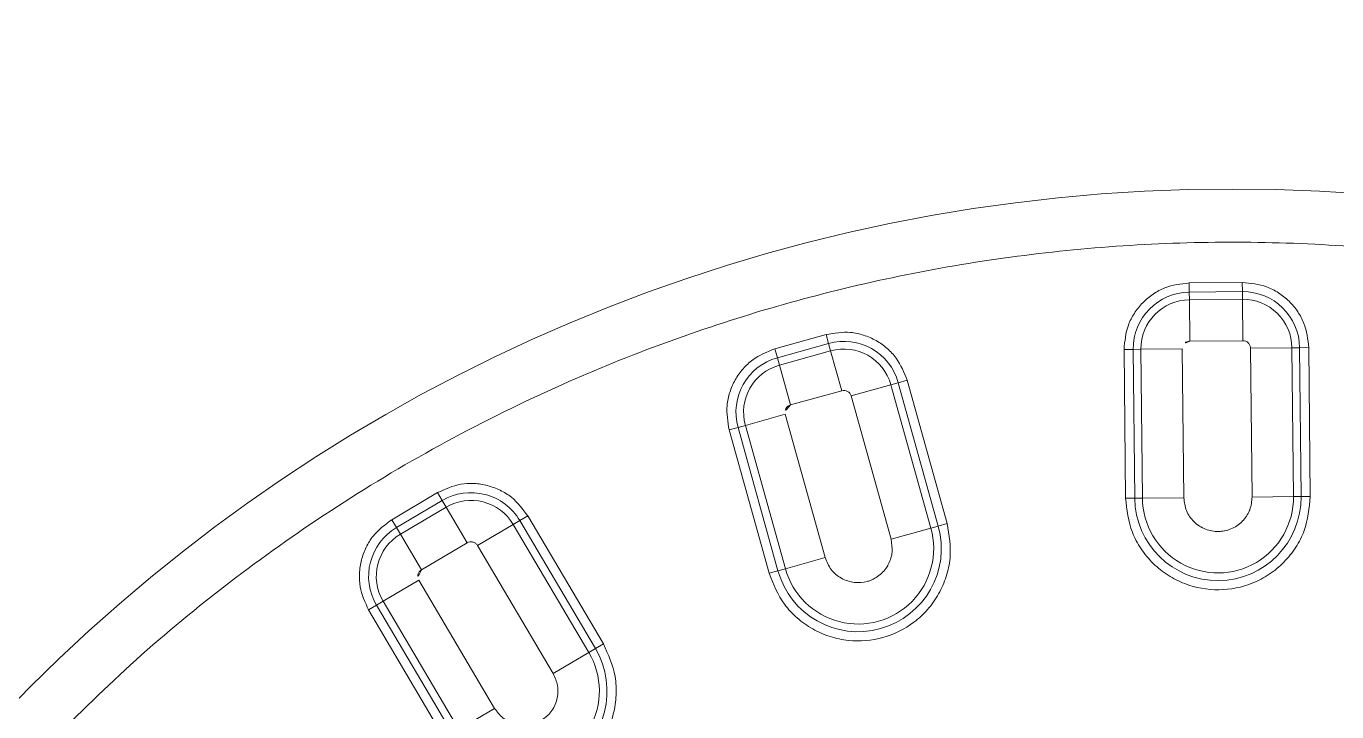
# Model space of a CAD drawing. Header units: metres. Extents: x 859577 to 860336, y 1645916 to 1646650.
# Drawn here: x 859954.8052 to 859954.9538, y 1646453.7852 to 1646453.8629 of the extents above; entities that cross this region are included whole.
import ezdxf

# ---------------------------------------------------------------- set-up
doc = ezdxf.new("R2010")
doc.units = ezdxf.units.M
doc.layers.add('A-ACCESORIOS', color=30, linetype='Continuous', lineweight=20)
doc.layers.add('PISO', color=31, linetype='Continuous', lineweight=15)

# ---------------------------------------------------------------- blocks, each defined once
blk = doc.blocks.new('mu10-3')
at = {"layer": 'A-ACCESORIOS', "linetype": 'Continuous', "ltscale": 20}
for p, q in [((0.4483354188871544, 0.4612076702217678), (0.4525968606182005, 0.4654691119528138)), ((0.4533349639778521, 0.4647310085941285), (0.4525968606186552, 0.4654691119533254)), ((0.4624205742621825, 0.4647310085940717), (0.4631586776213794, 0.4654691119533254)), ((0.463158677621152, 0.4654691119535528), (0.4750907144937173, 0.4535370750811012)), ((0.4533349639772837, 0.4647310085936738), (0.4490735222464082, 0.4604695668628551)), ((0.4496886083792333, 0.4598544807301437), (0.453950050110393, 0.4641159224613602)), ((0.4533349639777384, 0.4647310085941285), (0.453950050110393, 0.4641159224613602)), ((0.453950050110393, 0.4641159224613602), (0.4572715152268643, 0.4607944573450027)), ((0.4618054881295279, 0.4641159224614171), (0.4584840230131704, 0.4607944573450595)), ((0.4624205742621825, 0.4647310085940717), (0.4618054881295279, 0.4641159224614171)), ((0.4618054881295279, 0.4641159224614171), (0.4737375249769116, 0.4521838856140334)), ((0.474352611109623, 0.452798971746688), (0.4624205742621825, 0.4647310085940717)), ((0.4483354188870408, 0.4612076702218246), (0.4490735222463513, 0.4604695668626277)), ((0.4496886083792333, 0.4598544807301437), (0.4490735222464082, 0.4604695668628551)), ((0.4530100734959319, 0.456533015614184), (0.4496886083788922, 0.4598544807298595)), ((0.4530100734959319, 0.456533015614184), (0.4572715152268643, 0.4607944573450595)), ((0.4584840230131704, 0.4607944573450595), (0.470416059860554, 0.4488624204976759)), ((0.4496886083792333, 0.4519990427110656), (0.4530100734952498, 0.4553205078278779)), ((0.4649421103283657, 0.4433884709948757), (0.4530100734952498, 0.4553205078278779)), ((0.4743526111097367, 0.4527989717467449), (0.4750907144688199, 0.4535370751058849)), ((0.4490735222464082, 0.4513839565783542), (0.4496886083792333, 0.4519990427111225)), ((0.461620645386347, 0.4400670060170455), (0.4496886085357801, 0.4519990428676692)), ((0.4737375249769116, 0.4521838856140334), (0.470416059860554, 0.4488624204976759)), ((0.4743526111097367, 0.4527989717467449), (0.4737375249769116, 0.4521838856140334)), ((0.4490735222465219, 0.4513839565784679), (0.4483354188873818, 0.4506458532192141)), ((0.4602674557410751, 0.4387138163655209), (0.4483354188877797, 0.4506458532187025)), ((0.4490735222464082, 0.451383956578411), (0.4610055590971456, 0.4394519197277873)), ((0.4616206453537757, 0.4400670060496736), (0.4649421103283657, 0.4433884709948757)), ((0.4610055590971456, 0.4394519197277873), (0.461620645386347, 0.4400670060170455)), ((0.4610055590971456, 0.4394519197277873), (0.4602674557379487, 0.4387138163685904)), ((0.432691565708069, 0.4300345751606187), (0.4322566341326137, 0.4292812515741957)), ((0.432691565708069, 0.4300345751606187), (0.4332134835985926, 0.4309385634643377)), ((0.4473052666421609, 0.4215973509924424), (0.432691565708069, 0.4300345751606187)), ((0.4332134835982515, 0.4309385634645082), (0.447827184562982, 0.4225013392785968)), ((0.4199982574369869, 0.4229857851676684), (0.4230115517825652, 0.4282049640725631)), ((0.4239155400866821, 0.427683046182608), (0.42301155178302, 0.4282049640731316)), ((0.4322566341326137, 0.4292812515741389), (0.4299080036249734, 0.4252133042076025)), ((0.4322566341326137, 0.4292812515741957), (0.4468703350667056, 0.4208440274060194)), ((0.423915540086341, 0.4276830461820396), (0.4209022457409901, 0.4224638672775995)), ((0.4216555693274131, 0.4220289357020874), (0.4246688636731051, 0.4272481146072096)), ((0.4239155400867958, 0.427683046182608), (0.4246688636731051, 0.4272481146072096)), ((0.4246688636731051, 0.4272481146072096), (0.4287368110396983, 0.4248994840995692)), ((0.4299080036249734, 0.4252133042076025), (0.4445217045594063, 0.4167760800392557)), ((0.4257235166940632, 0.4196803051947313), (0.4287368110396983, 0.4248994840995692)), ((0.4199982574369869, 0.4229857851676684), (0.4209022457407627, 0.4224638672772585)), ((0.4216555693274131, 0.4220289357021443), (0.4209022457409901, 0.4224638672774859)), ((0.4473052666421609, 0.4215973509924993), (0.4478271845326844, 0.4225013392961614)), ((0.4257235166940632, 0.4196803051947313), (0.4216555693274131, 0.4220289357022011)), ((0.4468703350668193, 0.4208440274059626), (0.4445217045594063, 0.4167760800392557)), ((0.4473052666421609, 0.4215973509924993), (0.4468703350667056, 0.4208440274060194)), ((0.4236887062942287, 0.4144411652426356), (0.4260373368018691, 0.4185091126095131)), ((0.440651037717771, 0.410071888451796), (0.4260373368018691, 0.4185091126095131)), ((0.4232537747188871, 0.4136878416562695), (0.4227318568283636, 0.4127838533524937)), ((0.4232537747188871, 0.4136878416561558), (0.4236887062942856, 0.4144411652425788)), ((0.4232537747188871, 0.4136878416562126), (0.437867475656958, 0.4052506174858195)), ((0.4383024073031265, 0.4060039412871106), (0.4236887062942287, 0.4144411652426925)), ((0.4373455577702998, 0.4043466291798836), (0.4227318568290457, 0.4127838533521526)), ((0.4383024073031265, 0.4060039412871106), (0.440651037717771, 0.410071888451796)), ((0.437867475656958, 0.4052506174857058), (0.4383024073031265, 0.4060039412871106)), ((0.437867475656958, 0.4052506174858195), (0.4373455577664345, 0.4043466291820437)), ((0.4129556463252584, 0.3888259604212294), (0.4132258109054305, 0.3898342283605416)), ((0.4132258109050895, 0.3898342283606553), (0.4295252763917574, 0.3854667997464389)), ((0.4129556463252584, 0.3888259604212863), (0.4127305091752191, 0.3879857371385356)), ((0.4292551117777634, 0.3844585318162217), (0.4129556463252584, 0.3888259604212294)), ((0.4127305091752191, 0.3879857371385356), (0.4115147685649276, 0.3834485314117728)), ((0.4127305091752191, 0.3879857371385356), (0.4290299746276105, 0.3836183085335279)), ((0.4292551117777634, 0.3844585318162785), (0.4295252763578219, 0.3854667997555339)), ((0.4025192131402946, 0.3787320821971321), (0.4040790090705855, 0.384553319858469)), ((0.4050872770098408, 0.3842831552784105), (0.4035274810796636, 0.3784619176174715)), ((0.4050872770099545, 0.3842831552790358), (0.4040790090708128, 0.3845533198591511)), ((0.4043677043623575, 0.3782367804673754), (0.4059275002926483, 0.3840580181289965)), ((0.4050872770099545, 0.3842831552790358), (0.4059275002926483, 0.3840580181289965)), ((0.405927500292762, 0.3840580181289965), (0.4104647060194679, 0.3828422775185913)), ((0.4290299746276105, 0.3836183085335279), (0.4278142340172053, 0.3790811028067651)), ((0.4292551117777634, 0.3844585318162785), (0.4290299746276105, 0.383618308533471)), ((0.4089049100894044, 0.3770210398573681), (0.4104647060195816, 0.3828422775185913)), ((0.4115147685649276, 0.3834485314117728), (0.4278142340172053, 0.3790811028067651)), ((0.4025192131402378, 0.3787320821971321), (0.4035274810795499, 0.3784619176170736)), ((0.4043677043623575, 0.3782367804673186), (0.4035274810796636, 0.3784619176174715)), ((0.4089049100894044, 0.3770210398573681), (0.4043677043623575, 0.3782367804674323)), ((0.4082954233719533, 0.3714337715849751), (0.4095111639820175, 0.3759709773119084)), ((0.4258106293946184, 0.3716035487175873), (0.4095111639820175, 0.3759709773119084)), ((0.4080702862218004, 0.3705935483022813), (0.407800121641742, 0.3695852803629691)), ((0.4080702862218004, 0.3705935483022813), (0.4082954233719533, 0.3714337715849751)), ((0.4080702862218004, 0.3705935483022245), (0.4243697516787392, 0.366226119696023)), ((0.4245948888415114, 0.3670663432046126), (0.4082954233719533, 0.3714337715849751)), ((0.4245948888415114, 0.3670663432046126), (0.4258106293946184, 0.3716035487175873)), ((0.4240995871028304, 0.3652178517556308), (0.4078001216425378, 0.3695852803627986))]:
    blk.add_line(p, q, dxfattribs=at)
for centre, radius in [((0, 0), 0.6689513447619461), ((0.5793288584596894, 0.334475672380961), 0.1928508381295695)]:
    blk.add_circle(centre, radius, dxfattribs=at)
for centre, radius, start, end in [((0.4578777691199321, 0.4601882034518212), 0.006424496643362463, 45.00000000013819, 134.99999999927), ((0.4578777691199321, 0.4601882034518212), 0.005554633492495939, 44.99999999959007, 134.9999999998618), ((0.4536163273887723, 0.4559267617206615), 0.006424496643345021, 135.0000000034222, 224.9999999998617), ((0.4536163273887723, 0.4559267617206615), 0.005554633492502722, 135.000000000456, 224.9999999998617), ((0.4536163273887723, 0.4559267617222531), 0.0008573724790752132, 135.0000000408408, 225.0000000378746), ((0.4676790851018495, 0.4461254457388577), 0.009437790989218403, 225.0000000275618, 45.00000000013819), ((0.4676790851018495, 0.4461254457388577), 0.00856792783828502, 224.9999997216034, 45.00000000013819), ((0.4294793173863809, 0.4244707978609767), 0.006424496643344805, 60.00000000045915, 150.0000000001732), ((0.4294793173863809, 0.4244707978609767), 0.005554633492531173, 60.00000000045915, 149.9999999999397), ((0.4294793173851872, 0.4244707978606357), 0.0008573724788651466, 59.99999996923626, 149.9999999707406), ((0.4264660230405752, 0.4192516189559115), 0.006424496643355514, 150.0000000035278, 239.9999999996201), ((0.4264660230405752, 0.4192516189559115), 0.005554633492543128, 150.0000000007481, 239.9999999999966), ((0.4425863711475131, 0.4134239842402394), 0.009437790989211783, 240.0000000276678, 59.99999999976313), ((0.4425863711475131, 0.4134239842402394), 0.008567927838299554, 239.9999997219812, 59.99999999976313), ((0.4264660230406889, 0.419251618955343), 0.000857372478384584, 149.999999984788, 239.9999999855393), ((0.4112928642387033, 0.3826203731925375), 0.006424496643359717, 74.99999999914606, 164.9999999997559), ((0.4112928642387033, 0.3826203731925375), 0.005554633492497817, 74.99999999894294, 164.9999999998808), ((0.4268124317260344, 0.3753423257567192), 0.009437790989214991, 255.0000000278088, 74.99999999981988), ((0.4268124317260344, 0.3753423257567192), 0.008567927838288799, 254.9999997220936, 74.99999999981988), ((0.4097330683083555, 0.3767991355309732), 0.006424496643330009, 165.000000003499, 255.0000000002283), ((0.4097330683083555, 0.3767991355309732), 0.005554633492557352, 165.0000000003523, 255.0000000000221), ((0.4097330683077871, 0.3767991355318827), 0.0008573724786480303, 165.0000000246771, 255.0000000250074)]:
    blk.add_arc(centre, radius, start, end, dxfattribs=at)
for points, knots in [([(0.7661531078977077, 0.334475672380961), (0.7660597649335728, 0.3389579098115973), (0.7658707142508661, 0.3480359378571052), (0.764315601502858, 0.3617446609281387), (0.7617560783821773, 0.3756184121243109), (0.758049925344153, 0.3895422650421665), (0.7534568840139286, 0.402625824321774), (0.7481685360512529, 0.4147807507006291), (0.7423827576672579, 0.4259636208370239), (0.7357967403454495, 0.4368245220445601), (0.7284343372838293, 0.4472846866630107), (0.7203282375558047, 0.457267358311924), (0.711538392174873, 0.4666849346362483), (0.7021208168537783, 0.4754747793745651), (0.6921381952682282, 0.4835809393905492), (0.6816780259272832, 0.4909433503642617), (0.670817122728522, 0.4975293507129663), (0.6596342876056838, 0.5033152654511355), (0.6474793053045005, 0.5086033677875434), (0.6343957613722182, 0.5131975671167197), (0.6204721153860646, 0.5168993518278171), (0.6065982770719529, 0.5194746944231383), (0.5928893582103001, 0.5209731212027009), (0.5793289925059071, 0.5214612744156852), (0.565768695027657, 0.5209731242283056), (0.5520599709177532, 0.5194747627919583), (0.5381861186744459, 0.5168994793903039), (0.5242622658120695, 0.5131976860672012), (0.511178706516489, 0.5086034844312621), (0.4990237801414992, 0.503315403704164), (0.4878409100035128, 0.4975295570253593), (0.476980008798364, 0.4909435582277979), (0.4665198441733764, 0.4835811501362741), (0.4565371725501564, 0.4754750517659545), (0.4471195961281182, 0.4666852060199176), (0.4383297517542815, 0.4572676307963093), (0.4302235903809333, 0.4472850091846112), (0.422861184437636, 0.4368248398499759), (0.4162751655620696, 0.4259639366487136), (0.4104893191297379, 0.4147811015266143), (0.4052009495104585, 0.4026261192242373), (0.4006079106233642, 0.3895425752995152), (0.3969017656707479, 0.3756189292869863), (0.3943421731929106, 0.3617451246826704), (0.3927869927163101, 0.3480362060761308), (0.3925979482301614, 0.3389579760933543), (0.3925046090216142, 0.334475672380961)], [0, 0, 0, 0, 0.02291043124393886, 0.04640127627856694, 0.07043889536440057, 0.0949825248686007, 0.1199870078134521, 0.1412571413465029, 0.1627018157893434, 0.1843088610492794, 0.2061448528974916, 0.2280462251742266, 0.2499999996147194, 0.2719527910396049, 0.2938541685496897, 0.3156911381893611, 0.3372972159685446, 0.3587419054823087, 0.380012991450622, 0.4050168025324467, 0.4295600826501582, 0.4535976939681216, 0.4770894055705903, 0.4999999997767687, 0.5229099078263221, 0.5464012767191547, 0.5704388958051742, 0.5949825253142078, 0.6199870082600593, 0.6412571417913684, 0.6627018162343635, 0.6843088614958871, 0.7061448533414496, 0.7280462256163861, 0.7500000000613232, 0.771952791484074, 0.7938541689949458, 0.8156911386359668, 0.8372972164167378, 0.8587419059311828, 0.8800129918972293, 0.905016802977831, 0.9295600830954693, 0.9535976944176973, 0.9770892313843614, 1, 1, 1, 1]), ([(0.4525968606182005, 0.4654691119528138), (0.4533317218009074, 0.4660628884893185), (0.4544621716366919, 0.4669763053415181), (0.4563501686710651, 0.467547269169188), (0.4578777691195342, 0.4677117428423117), (0.4594053695680032, 0.4675472691694154), (0.4612933666023196, 0.4669763053419729), (0.4624238164383883, 0.4660628884899438), (0.463158677621152, 0.4654691119535528)], [0, 0, 0, 0, 0.2394568443925384, 0.3683606602360018, 0.4999999999982179, 0.6316393397607338, 0.7605431556050154, 1, 1, 1, 1]), ([(0.4483354188877797, 0.4506458532187025), (0.447741642351275, 0.4513807144014663), (0.4468282254991891, 0.4525111642373076), (0.4462572616714056, 0.4543991612715672), (0.4460927879983387, 0.4559267617200931), (0.4462572616712919, 0.4574543621686189), (0.4468282254987344, 0.4593423592029353), (0.4477416423507066, 0.4604728090389472), (0.4483354188871544, 0.4612076702217678)], [0, 0, 0, 0, 0.2394568443937881, 0.368360660237515, 0.4999999999997012, 0.6316393397619425, 0.7605431556058002, 1, 1, 1, 1]), ([(0.4572715152268643, 0.4607944573450595), (0.4573558968687053, 0.4608625517475957), (0.4574862745527071, 0.4609677640934251), (0.4577030674159914, 0.4610335216681278), (0.4578779835271121, 0.4610516156665767), (0.4580526887480119, 0.4610334711438213), (0.4582694357573587, 0.4609676337483393), (0.4583996423154417, 0.4608625543329481), (0.4584840230131704, 0.4607944573450595)], [0, 0, 0, 0, 0.2394429600846001, 0.3699622084922807, 0.5000002166968754, 0.6305192480136242, 0.760557039915441, 1, 1, 1, 1]), ([(0.4750907144937173, 0.4535370750811012), (0.475923998987696, 0.4525057816387061), (0.4772058551283749, 0.4509193248629799), (0.4780076929936286, 0.4482690622377845), (0.4782368839342439, 0.4461267553146513), (0.4780122082792104, 0.4439766452202321), (0.4771819461498126, 0.4413558143182854), (0.4752697302550359, 0.4385348005666856), (0.4724487164986044, 0.4366225846789007), (0.4698278855946683, 0.435792322555983), (0.4676777754995669, 0.4355676469063496), (0.4655354685771158, 0.4357968378523651), (0.4628852059538531, 0.4365986757242695), (0.4612987491813101, 0.4378805318688137), (0.4602674557410751, 0.4387138163655209)], [0, 0, 0, 0, 0.119728422211808, 0.1841803301284207, 0.250000000000032, 0.3158196698716452, 0.3802715777882553, 0.5000000000000646, 0.6197284222118544, 0.6841803301284456, 0.7500000000000313, 0.8158196698716177, 0.8802715777882091, 1, 1, 1, 1]), ([(0.470416059860554, 0.448862420497619), (0.4707279462638212, 0.4484845301589075), (0.4710429582717097, 0.4481028527497415), (0.4712488158077122, 0.4476220472622003), (0.4714496041694929, 0.4471382103778865), (0.471552656890708, 0.4465952608808266), (0.4715466082683974, 0.4455873338685024), (0.4713813431221752, 0.4448118266147389), (0.4710109834767877, 0.444139188296333), (0.4708053152220373, 0.4438389315264999), (0.4706845643702877, 0.443680363614078), (0.4705320932274617, 0.4435072968699387), (0.4701090890744695, 0.4430700816690205), (0.4694334967023792, 0.442611588563409), (0.4684628590110833, 0.4423071984109015), (0.4674344874681537, 0.4422046324093003), (0.4661339284511428, 0.4424384274814201), (0.4653377192569792, 0.4430731160832124), (0.464942110343145, 0.4433884709801532)], [0, 0, 0, 0, 0.1198617571604418, 0.1210629652026979, 0.1296476534359231, 0.2497882358067312, 0.2534197001023826, 0.3795987966333965, 0.4398280364051955, 0.4429397504714301, 0.4698242410097409, 0.4891670512783937, 0.5000827366217112, 0.6206730178194662, 0.6856702302741698, 0.750670431801489, 0.8761167286427525, 1, 1, 1, 1]), ([(0.4230115517825652, 0.4282049640725631), (0.4235676925014786, 0.428968704233796), (0.4244232135158654, 0.4301435791085169), (0.4260991022986786, 0.4311837374051493), (0.4275320821050741, 0.4317379788631683), (0.4290501997494403, 0.4319744815841204), (0.4310216411575425, 0.4319116224668846), (0.4323499815268974, 0.4313219114864637), (0.4332134835982515, 0.4309385634645082)], [0, 0, 0, 0, 0.2394568443941357, 0.3683606602380414, 0.5000000000003436, 0.6316393397625945, 0.7605431556063428, 1, 1, 1, 1]), ([(0.4227318568290457, 0.4127838533521526), (0.421968116667756, 0.413339994071066), (0.4207932417930351, 0.4141955150854528), (0.4197530834964596, 0.4158714038680955), (0.4191988420383836, 0.4173043836745478), (0.4189623393173747, 0.4188225013189708), (0.4190251984346673, 0.4207939427269594), (0.4196149094149746, 0.4221222830963143), (0.4199982574369869, 0.4229857851676684)], [0, 0, 0, 0, 0.2394568443934604, 0.3683606602370902, 0.4999999999992689, 0.6316393397615752, 0.7605431556055404, 1, 1, 1, 1]), ([(0.447827184562982, 0.4225013392785968), (0.4488989939604267, 0.4217208562052974), (0.4505477771400024, 0.4205202254155438), (0.4520082314844558, 0.418167799210039), (0.4527840827654472, 0.4161578086055897), (0.453123552189254, 0.4140228113975013), (0.452999901507269, 0.411276395491484), (0.4518829748744224, 0.4080565875605657), (0.4496530027207655, 0.4054793967624732), (0.4473363621142425, 0.4039991041833559), (0.4453176655811717, 0.4032255947292356), (0.4431890370150882, 0.4028925063511224), (0.4404215489885246, 0.4029810838187018), (0.4385573806364391, 0.4038086565473122), (0.4373455577702998, 0.4043466291798836)], [0, 0, 0, 0, 0.1197284222118757, 0.1841803301285233, 0.2500000000001681, 0.315819669871817, 0.3802715777884627, 0.5000000000003365, 0.6197284222121202, 0.6841803301286571, 0.7500000000001684, 0.8158196698716793, 0.8802715777882157, 0.9999999999999999, 0.9999999999999999, 0.9999999999999999, 0.9999999999999999]), ([(0.4445217045594063, 0.4167760800391989), (0.4449207689077639, 0.4164917881425936), (0.4453238325239113, 0.4162046471830649), (0.4456471172512124, 0.4157935045969907), (0.4459662901160186, 0.415378121906997), (0.4462063570721284, 0.4148803449713796), (0.4464613852584307, 0.4139051967395062), (0.4465024674321967, 0.4131133404873708), (0.4463188190934488, 0.4123677656357927), (0.4461978709850882, 0.4120245090060166), (0.446122275011362, 0.4118400915359643), (0.446019792165032, 0.4116334594618252), (0.4457243611479385, 0.411101660477641), (0.4451904557814146, 0.4104839339797763), (0.4443316737359169, 0.4099386961499363), (0.4433648891381381, 0.4095734628592709), (0.4420481349777674, 0.4094626821143947), (0.4411147864560689, 0.4098696701232711), (0.4406510377357336, 0.4100718884413936)], [0, 0, 0, 0, 0.1198617571611894, 0.1210629650987193, 0.1296476531978316, 0.2497882358042486, 0.2534197002578465, 0.3795987966348227, 0.4398280364044983, 0.4429397501835298, 0.4698242410095261, 0.4891670534214657, 0.5000827366228874, 0.6206730178199376, 0.6856702302737449, 0.7506704317995931, 0.8761167286418737, 1, 1, 1, 1]), ([(0.4040790090705855, 0.384553319858469), (0.4044185292548264, 0.3854349760146647), (0.404940819104354, 0.3867912431308582), (0.406290390584445, 0.3882297108274315), (0.407531094543117, 0.3891359494308517), (0.4089362721748557, 0.3897573112761279), (0.4108568074826167, 0.3902068406140984), (0.4122925141843439, 0.3899810233339736), (0.4132258109050895, 0.3898342283606553)], [0, 0, 0, 0, 0.2394568443936308, 0.3683606602373635, 0.4999999999995927, 0.6316393397618851, 0.7605431556058071, 1, 1, 1, 1]), ([(0.4295252763917574, 0.3854667997464389), (0.4307625686532788, 0.38499031567369), (0.4326659170229732, 0.3842573318741529), (0.4346854602966346, 0.3823630560466427), (0.4359550989350964, 0.3806223592988545), (0.4368355791574459, 0.3786479715086557), (0.4374269665125325, 0.375963134303845), (0.4371814458458516, 0.3725639567830967), (0.4356944842123198, 0.3694974223685676), (0.4338399091319616, 0.367467978826312), (0.4320901969934425, 0.366198348958676), (0.4301203093028789, 0.3653256806790068), (0.4274241956085234, 0.3646949613341235), (0.4254093556692169, 0.3650118529330939), (0.4240995871028304, 0.3652178517556308)], [0, 0, 0, 0, 0.1197284222119016, 0.1841803301285526, 0.2500000000002041, 0.3158196698718523, 0.3802715777885035, 0.5000000000004063, 0.6197284222121984, 0.6841803301287154, 0.750000000000203, 0.8158196698716906, 0.8802715777882084, 1, 1, 1, 1]), ([(0.4104647060195816, 0.3828422775185913), (0.4105037354638057, 0.382943439821986), (0.4105640396773538, 0.3830997452283214), (0.4107189090168504, 0.3832650893901359), (0.4108613438133375, 0.3833682173080319), (0.4110217152343125, 0.3834398563008676), (0.4112423423482596, 0.3834912129485133), (0.4114076442430701, 0.3834653147843028), (0.4115147685649276, 0.3834485314117728)], [0, 0, 0, 0, 0.2394429600874457, 0.3699622084902638, 0.5000002166970406, 0.6305192480159759, 0.7605570399125179, 1, 1, 1, 1]), ([(0.4278142340172053, 0.3790811028067083), (0.42827090712683, 0.3789049143096008), (0.4289761532363059, 0.3786328241656065), (0.4297229510488023, 0.3779337282599045), (0.4301875939224828, 0.3772912818547525), (0.430514377718282, 0.3765661674502212), (0.4307315870175898, 0.3755740977119899), (0.4306419536493991, 0.3743162073643589), (0.4300905379095639, 0.3731818323140033), (0.4294063255402989, 0.3724313222948012), (0.4287605580486797, 0.3719666849008263), (0.4280371000753576, 0.3716427805069884), (0.4270408061424291, 0.3714108366336291), (0.4262942146727937, 0.3715277931562468), (0.4258106294348636, 0.3716035487068439)], [0, 0, 0, 0, 0.1197214725453678, 0.1848873975501689, 0.250000024002845, 0.315165924998035, 0.3802785274597909, 0.5000000000051588, 0.6197214725495566, 0.6848873975540601, 0.7500000240040559, 0.8151659249979359, 0.8802785274572331, 1, 1, 1, 1]), ([(0.4078001216425378, 0.3695852803627986), (0.4069184654862283, 0.3699248005469826), (0.4055621983700917, 0.3704470903965102), (0.4041237306735184, 0.3717966618766013), (0.4032174920700982, 0.3730373658352164), (0.402596130224822, 0.3744425434669552), (0.4021466008869652, 0.3763630787746592), (0.4023724181669195, 0.3777987854763296), (0.4025192131402946, 0.3787320821971321)], [0, 0, 0, 0, 0.2394568443944338, 0.3683606602381921, 0.5000000000002507, 0.6316393397622689, 0.7605431556059083, 1, 1, 1, 1])]:
    blk.add_open_spline(points, degree=3, knots=knots, dxfattribs=at)

msp = doc.modelspace()

# ---------------------------------------------------------------- linework, layer by layer
at = {"layer": 'PISO'}
msp.add_circle((859954.2940526693, 1646453.818140181), 0.9231527500999477, dxfattribs=at)

# ---------------------------------------------------------------- block references
at = {"layer": 'A-ACCESORIOS', "rotation": 315.5821386310157}
msp.add_blockref('mu10-3', (859954.2940526693, 1646453.818140181), dxfattribs=at)

doc.saveas('drawing.dxf')
